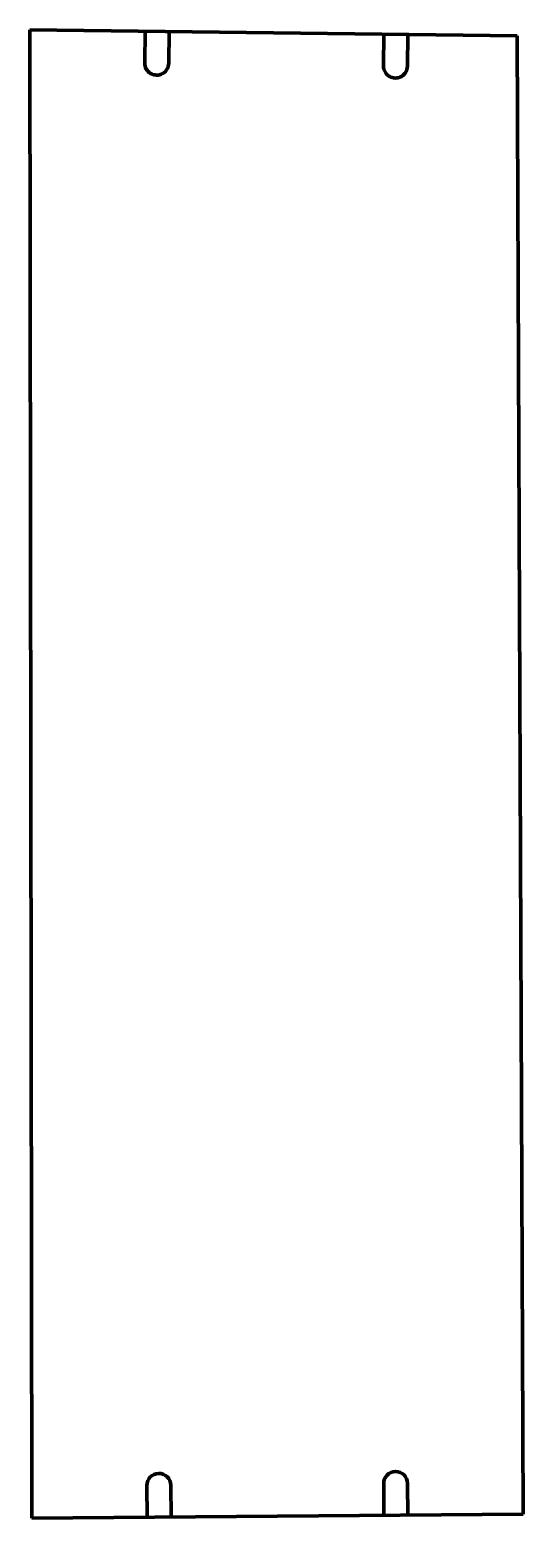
# Model space of a CAD drawing. Header units: inches. Extents: x 0 to 15.5, y 0 to 46.8.
import ezdxf

# ---------------------------------------------------------------- set-up
doc = ezdxf.new("R2010")
doc.units = ezdxf.units.IN
doc.header["$MEASUREMENT"] = 0
doc.layers.add('1', color=7, linetype='Continuous')

msp = doc.modelspace()

# ---------------------------------------------------------------- linework, layer by layer
at = {"color": 7, "lineweight": 90}
for p, q in [((0, 46.75), (0.062, 0)), ((15.312, 46.562), (0, 46.75)), ((15.5, 0.125), (15.312, 46.562)), ((0.062, 0), (15.5, 0.125))]:
    msp.add_line(p, q, dxfattribs=at)
at = {"layer": '1', "color": 7, "lineweight": 90}
for p, q in [((3.625, 46.706), (3.613, 45.706)), ((4.375, 46.696), (4.363, 45.697)), ((11.125, 46.614), (11.113, 45.614)), ((11.875, 46.605), (11.863, 45.605)), ((3.688, 0.029), (3.679, 1.029)), ((4.437, 0.035), (4.429, 1.035)), ((11.125, 0.09), (11.117, 1.09)), ((11.875, 0.096), (11.867, 1.096))]:
    msp.add_line(p, q, dxfattribs=at)
for centre, start, end in [((3.988, 45.701), 179.2985, 359.2985), ((11.488, 45.609), 179.2985, 359.2985), ((4.054, 1.032), 0.4639, 180.4639), ((11.492, 1.093), 0.4639, 180.4639)]:
    msp.add_arc(centre, 0.375, start, end, dxfattribs=at)

doc.saveas('drawing.dxf')
